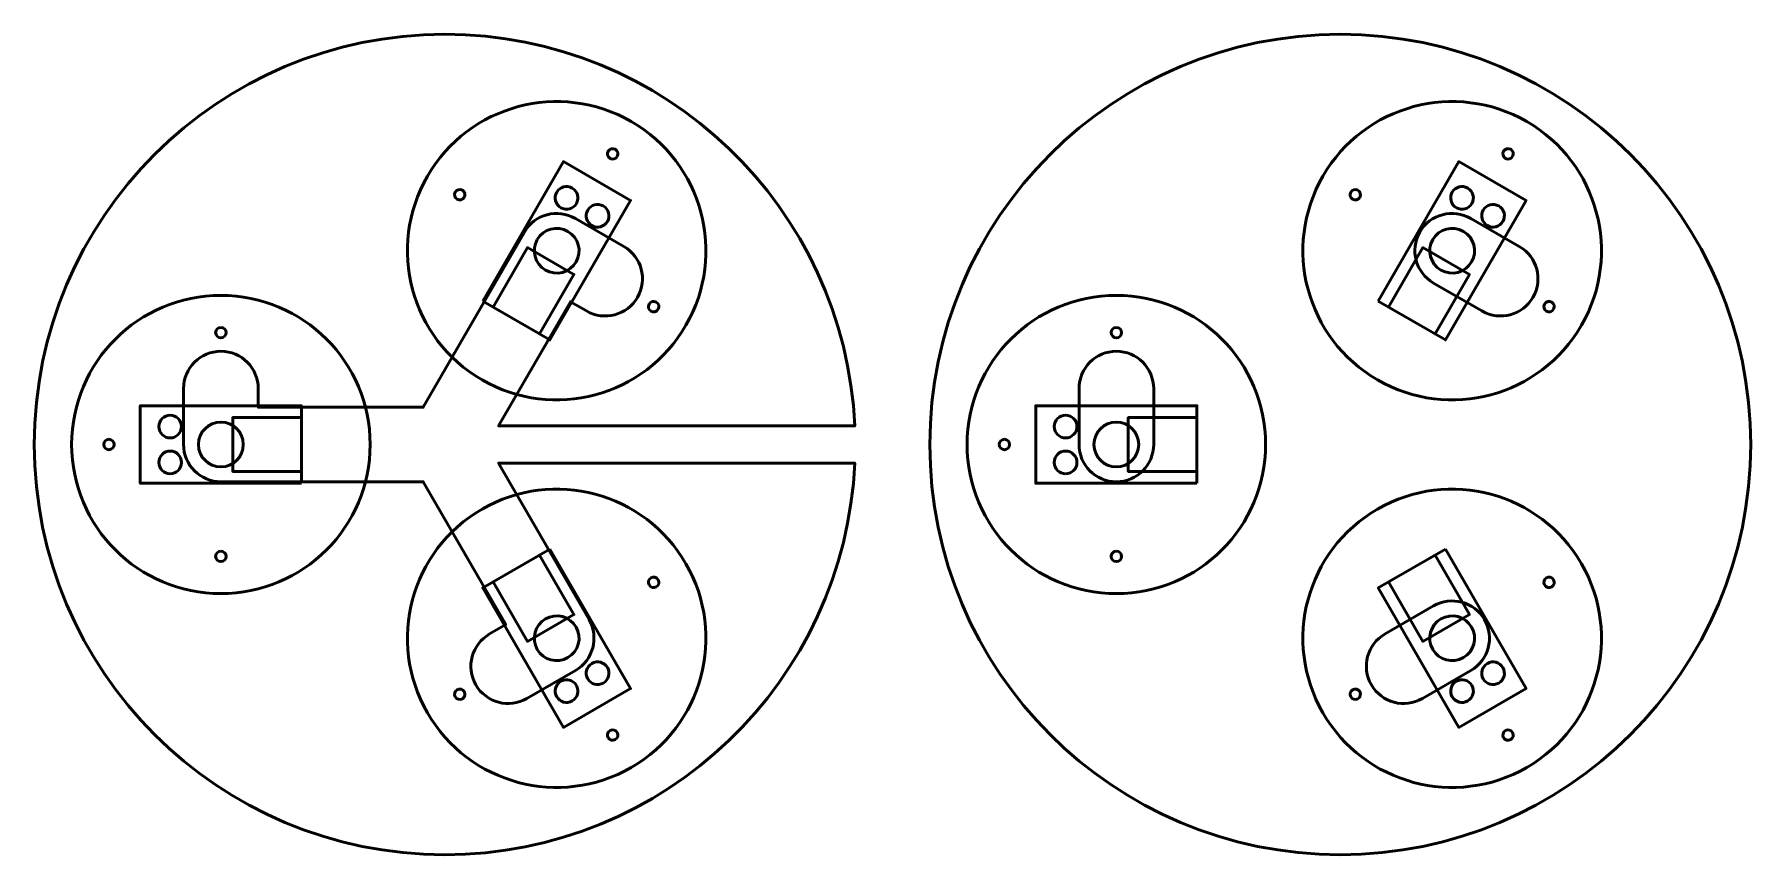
# Model space of a CAD drawing. Header units: centimetres. Extents: x -28.8 to 28.8, y -13.8 to 13.7.
import ezdxf

# ---------------------------------------------------------------- set-up
doc = ezdxf.new("R2010")
doc.units = ezdxf.units.CM
doc.header["$MEASUREMENT"] = 0
doc.layers.add('Layer 1', color=7, linetype='Continuous')

msp = doc.modelspace()

# ---------------------------------------------------------------- linework, layer by layer
at = {"layer": 'Layer 1', "lineweight": 53}
for centre, major_axis in [((15.00017, -0.00017), (0, 13.75016)), ((-22.5, 3.75), (0, 0.175)), ((7.5, 3.75), (0, 0.175)), ((-26.25, 0), (0, 0.175)), ((3.75, 0), (0, 0.175)), ((-22.5, -3.75), (0, 0.175)), ((7.5, -3.75), (0, 0.175))]:
    msp.add_ellipse(centre, major_axis=major_axis, ratio=1, dxfattribs=at)
for points, knots in [([(-15, 13.74999), (-7.61545, 13.74999), (-1.59159, 7.92889), (-1.26476, 0.625), (-1.26476, 0.625), (-1.26476, 0.625), (-13.19578, 0.625), (-13.19578, 0.625), (-13.19578, 0.625), (-13.19578, 0.625), (-10.79247, 4.78766), (-10.79247, 4.78766), (-10.79247, 4.78766), (-10.79247, 4.78766), (-10.2512, 4.47516), (-10.2512, 4.47516), (-10.2512, 4.47516), (-9.65332, 4.12997), (-8.88886, 4.33481), (-8.54367, 4.93269), (-8.54367, 4.93269), (-8.19849, 5.53057), (-8.40332, 6.29504), (-9.0012, 6.64022), (-9.0012, 6.64022), (-9.0012, 6.64022), (-10.625, 7.57772), (-10.625, 7.57772), (-10.625, 7.57772), (-11.22288, 7.92291), (-11.98735, 7.71807), (-12.33253, 7.12019), (-12.33253, 7.12019), (-12.33253, 7.12019), (-15.72169, 1.25), (-15.72169, 1.25), (-15.72169, 1.25), (-15.72169, 1.25), (-21.25, 1.25), (-21.25, 1.25), (-21.25, 1.25), (-21.25, 1.25), (-21.25, 1.875), (-21.25, 1.875), (-21.25, 1.875), (-21.25, 2.56537), (-21.80963, 3.125), (-22.5, 3.125), (-22.5, 3.125), (-23.19037, 3.125), (-23.75, 2.56537), (-23.75, 1.875), (-23.75, 1.875), (-23.75, 1.875), (-23.75, 0), (-23.75, 0), (-23.75, 0), (-23.75, -0.69037), (-23.19037, -1.25), (-22.5, -1.25), (-22.5, -1.25), (-22.5, -1.25), (-15.72169, -1.25), (-15.72169, -1.25), (-15.72169, -1.25), (-15.72169, -1.25), (-12.95753, -6.03766), (-12.95753, -6.03766), (-12.95753, -6.03766), (-12.95753, -6.03766), (-13.4988, -6.35016), (-13.4988, -6.35016), (-13.4988, -6.35016), (-14.09668, -6.69534), (-14.30151, -7.45981), (-13.95633, -8.05769), (-13.95633, -8.05769), (-13.61114, -8.65557), (-12.84668, -8.86041), (-12.2488, -8.51522), (-12.2488, -8.51522), (-12.2488, -8.51522), (-10.625, -7.57772), (-10.625, -7.57772), (-10.625, -7.57772), (-10.02712, -7.23254), (-9.82228, -6.46807), (-10.16747, -5.87019), (-10.16747, -5.87019), (-10.16747, -5.87019), (-13.19578, -0.625), (-13.19578, -0.625), (-13.19578, -0.625), (-13.19578, -0.625), (-1.26476, -0.625), (-1.26476, -0.625), (-1.26476, -0.625), (-1.59159, -7.92889), (-7.61545, -13.75), (-15, -13.75), (-15, -13.75), (-22.59408, -13.75), (-28.75, -7.59408), (-28.75, 0), (-28.75, 0), (-28.75, 7.59408), (-22.59408, 13.74999), (-15, 13.74999)], [0, 0, 0, 0, 0.03571429, 0.03571429, 0.03571429, 0.03571429, 0.07142857, 0.07142857, 0.07142857, 0.07142857, 0.10714286, 0.10714286, 0.10714286, 0.10714286, 0.14285714, 0.14285714, 0.14285714, 0.14285714, 0.17857143, 0.17857143, 0.17857143, 0.17857143, 0.21428571, 0.21428571, 0.21428571, 0.21428571, 0.25, 0.25, 0.25, 0.25, 0.28571429, 0.28571429, 0.28571429, 0.28571429, 0.32142857, 0.32142857, 0.32142857, 0.32142857, 0.35714286, 0.35714286, 0.35714286, 0.35714286, 0.39285714, 0.39285714, 0.39285714, 0.39285714, 0.42857143, 0.42857143, 0.42857143, 0.42857143, 0.46428571, 0.46428571, 0.46428571, 0.46428571, 0.5, 0.5, 0.5, 0.5, 0.53571429, 0.53571429, 0.53571429, 0.53571429, 0.57142857, 0.57142857, 0.57142857, 0.57142857, 0.60714286, 0.60714286, 0.60714286, 0.60714286, 0.64285714, 0.64285714, 0.64285714, 0.64285714, 0.67857143, 0.67857143, 0.67857143, 0.67857143, 0.71428571, 0.71428571, 0.71428571, 0.71428571, 0.75, 0.75, 0.75, 0.75, 0.78571429, 0.78571429, 0.78571429, 0.78571429, 0.82142857, 0.82142857, 0.82142857, 0.82142857, 0.85714286, 0.85714286, 0.85714286, 0.85714286, 0.89285714, 0.89285714, 0.89285714, 0.89285714, 0.92857143, 0.92857143, 0.92857143, 0.92857143, 1, 1, 1, 1]), ([(-9.22345, 9.65529), (-9.27177, 9.57158), (-9.3788, 9.54291), (-9.4625, 9.59123), (-9.4625, 9.59123), (-9.5462, 9.63956), (-9.57488, 9.74658), (-9.52655, 9.83029), (-9.52655, 9.83029), (-9.47823, 9.91399), (-9.3712, 9.94267), (-9.2875, 9.89434), (-9.2875, 9.89434), (-9.2038, 9.84601), (-9.17512, 9.73899), (-9.22345, 9.65529)], [0, 0, 0, 0, 0.2, 0.2, 0.2, 0.2, 0.4, 0.4, 0.4, 0.4, 0.6, 0.6, 0.6, 0.6, 1, 1, 1, 1]), ([(20.77655, 9.65529), (20.72823, 9.57158), (20.6212, 9.54291), (20.5375, 9.59123), (20.5375, 9.59123), (20.4538, 9.63956), (20.42512, 9.74658), (20.47345, 9.83029), (20.47345, 9.83029), (20.52177, 9.91399), (20.6288, 9.94267), (20.7125, 9.89434), (20.7125, 9.89434), (20.7962, 9.84601), (20.82488, 9.73899), (20.77655, 9.65529)], [0, 0, 0, 0, 0.2, 0.2, 0.2, 0.2, 0.4, 0.4, 0.4, 0.4, 0.6, 0.6, 0.6, 0.6, 1, 1, 1, 1]), ([(-11.2487, 8.45743), (-11.14377, 8.63918), (-10.91136, 8.70146), (-10.72962, 8.59652), (-10.72962, 8.59652), (-10.54787, 8.49159), (-10.48559, 8.25918), (-10.59053, 8.07743), (-10.59053, 8.07743), (-10.69546, 7.89568), (-10.92787, 7.83341), (-11.10962, 7.93834), (-11.10962, 7.93834), (-11.29136, 8.04328), (-11.35364, 8.27568), (-11.2487, 8.45743)], [0, 0, 0, 0, 0.2, 0.2, 0.2, 0.2, 0.4, 0.4, 0.4, 0.4, 0.6, 0.6, 0.6, 0.6, 1, 1, 1, 1]), ([(18.7513, 8.45743), (18.85623, 8.63918), (19.08864, 8.70146), (19.27038, 8.59652), (19.27038, 8.59652), (19.45213, 8.49159), (19.51441, 8.25918), (19.40947, 8.07743), (19.40947, 8.07743), (19.30454, 7.89568), (19.07213, 7.83341), (18.89038, 7.93834), (18.89038, 7.93834), (18.70864, 8.04328), (18.64636, 8.27568), (18.7513, 8.45743)], [0, 0, 0, 0, 0.2, 0.2, 0.2, 0.2, 0.4, 0.4, 0.4, 0.4, 0.6, 0.6, 0.6, 0.6, 1, 1, 1, 1]), ([(-14.34604, 8.28269), (-14.39437, 8.19899), (-14.50139, 8.17031), (-14.5851, 8.21864), (-14.5851, 8.21864), (-14.6688, 8.26696), (-14.69748, 8.37399), (-14.64915, 8.45769), (-14.64915, 8.45769), (-14.60082, 8.54139), (-14.4938, 8.57007), (-14.4101, 8.52174), (-14.4101, 8.52174), (-14.32639, 8.47342), (-14.29771, 8.36639), (-14.34604, 8.28269)], [0, 0, 0, 0, 0.2, 0.2, 0.2, 0.2, 0.4, 0.4, 0.4, 0.4, 0.6, 0.6, 0.6, 0.6, 1, 1, 1, 1]), ([(-10.20947, 7.85743), (-10.10454, 8.03918), (-9.87213, 8.10146), (-9.69038, 7.99652), (-9.69038, 7.99652), (-9.50864, 7.89159), (-9.44636, 7.65918), (-9.5513, 7.47743), (-9.5513, 7.47743), (-9.65623, 7.29568), (-9.88864, 7.23341), (-10.07038, 7.33834), (-10.07038, 7.33834), (-10.25213, 7.44328), (-10.31441, 7.67568), (-10.20947, 7.85743)], [0, 0, 0, 0, 0.2, 0.2, 0.2, 0.2, 0.4, 0.4, 0.4, 0.4, 0.6, 0.6, 0.6, 0.6, 1, 1, 1, 1]), ([(15.65396, 8.28269), (15.60563, 8.19899), (15.49861, 8.17031), (15.4149, 8.21864), (15.4149, 8.21864), (15.3312, 8.26696), (15.30252, 8.37399), (15.35085, 8.45769), (15.35085, 8.45769), (15.39918, 8.54139), (15.5062, 8.57007), (15.5899, 8.52174), (15.5899, 8.52174), (15.67361, 8.47342), (15.70229, 8.36639), (15.65396, 8.28269)], [0, 0, 0, 0, 0.2, 0.2, 0.2, 0.2, 0.4, 0.4, 0.4, 0.4, 0.6, 0.6, 0.6, 0.6, 1, 1, 1, 1]), ([(19.79053, 7.85743), (19.89546, 8.03918), (20.12787, 8.10146), (20.30962, 7.99652), (20.30962, 7.99652), (20.49136, 7.89159), (20.55364, 7.65918), (20.4487, 7.47743), (20.4487, 7.47743), (20.34377, 7.29568), (20.11136, 7.23341), (19.92962, 7.33834), (19.92962, 7.33834), (19.74787, 7.44328), (19.68559, 7.67568), (19.79053, 7.85743)], [0, 0, 0, 0, 0.2, 0.2, 0.2, 0.2, 0.4, 0.4, 0.4, 0.4, 0.6, 0.6, 0.6, 0.6, 1, 1, 1, 1]), ([(19.7488, 4.47516), (19.7488, 4.47516), (18.125, 5.41266), (18.125, 5.41266), (18.125, 5.41266), (17.52712, 5.75784), (17.32228, 6.52231), (17.66747, 7.12019), (17.66747, 7.12019), (18.01265, 7.71807), (18.77712, 7.92291), (19.375, 7.57772), (19.375, 7.57772), (19.375, 7.57772), (20.9988, 6.64022), (20.9988, 6.64022), (20.9988, 6.64022), (21.59668, 6.29504), (21.80151, 5.53057), (21.45633, 4.93269), (21.45633, 4.93269), (21.11114, 4.33481), (20.34668, 4.12997), (19.7488, 4.47516)], [0, 0, 0, 0, 0.14285714, 0.14285714, 0.14285714, 0.14285714, 0.28571429, 0.28571429, 0.28571429, 0.28571429, 0.42857143, 0.42857143, 0.42857143, 0.42857143, 0.57142857, 0.57142857, 0.57142857, 0.57142857, 0.71428571, 0.71428571, 0.71428571, 0.71428571, 1, 1, 1, 1]), ([(-7.85085, 4.53269), (-7.89918, 4.44899), (-8.0062, 4.42031), (-8.0899, 4.46864), (-8.0899, 4.46864), (-8.17361, 4.51696), (-8.20229, 4.62399), (-8.15396, 4.70769), (-8.15396, 4.70769), (-8.10563, 4.79139), (-7.99861, 4.82007), (-7.9149, 4.77174), (-7.9149, 4.77174), (-7.8312, 4.72342), (-7.80252, 4.61639), (-7.85085, 4.53269)], [0, 0, 0, 0, 0.2, 0.2, 0.2, 0.2, 0.4, 0.4, 0.4, 0.4, 0.6, 0.6, 0.6, 0.6, 1, 1, 1, 1]), ([(22.14915, 4.53269), (22.10082, 4.44899), (21.9938, 4.42031), (21.9101, 4.46864), (21.9101, 4.46864), (21.82639, 4.51696), (21.79771, 4.62399), (21.84604, 4.70769), (21.84604, 4.70769), (21.89437, 4.79139), (22.00139, 4.82007), (22.0851, 4.77174), (22.0851, 4.77174), (22.1688, 4.72342), (22.19748, 4.61639), (22.14915, 4.53269)], [0, 0, 0, 0, 0.2, 0.2, 0.2, 0.2, 0.4, 0.4, 0.4, 0.4, 0.6, 0.6, 0.6, 0.6, 1, 1, 1, 1]), ([(8.75, 1.875), (8.75, 1.875), (8.75, 0), (8.75, 0), (8.75, 0), (8.75, -0.69037), (8.19037, -1.25), (7.5, -1.25), (7.5, -1.25), (6.80963, -1.25), (6.25, -0.69037), (6.25, 0), (6.25, 0), (6.25, 0), (6.25, 1.875), (6.25, 1.875), (6.25, 1.875), (6.25, 2.56537), (6.80963, 3.125), (7.5, 3.125), (7.5, 3.125), (8.19037, 3.125), (8.75, 2.56537), (8.75, 1.875)], [0, 0, 0, 0, 0.14285714, 0.14285714, 0.14285714, 0.14285714, 0.28571429, 0.28571429, 0.28571429, 0.28571429, 0.42857143, 0.42857143, 0.42857143, 0.42857143, 0.57142857, 0.57142857, 0.57142857, 0.57142857, 0.71428571, 0.71428571, 0.71428571, 0.71428571, 1, 1, 1, 1]), ([(-24.2, 0.22), (-24.40987, 0.22), (-24.58, 0.39013), (-24.58, 0.6), (-24.58, 0.6), (-24.58, 0.80987), (-24.40987, 0.98), (-24.2, 0.98), (-24.2, 0.98), (-23.99013, 0.98), (-23.82, 0.80987), (-23.82, 0.6), (-23.82, 0.6), (-23.82, 0.39013), (-23.99013, 0.22), (-24.2, 0.22)], [0, 0, 0, 0, 0.2, 0.2, 0.2, 0.2, 0.4, 0.4, 0.4, 0.4, 0.6, 0.6, 0.6, 0.6, 1, 1, 1, 1]), ([(5.8, 0.22), (5.59013, 0.22), (5.42, 0.39013), (5.42, 0.6), (5.42, 0.6), (5.42, 0.80987), (5.59013, 0.98), (5.8, 0.98), (5.8, 0.98), (6.00987, 0.98), (6.18, 0.80987), (6.18, 0.6), (6.18, 0.6), (6.18, 0.39013), (6.00987, 0.22), (5.8, 0.22)], [0, 0, 0, 0, 0.2, 0.2, 0.2, 0.2, 0.4, 0.4, 0.4, 0.4, 0.6, 0.6, 0.6, 0.6, 1, 1, 1, 1]), ([(-24.2, -0.98), (-24.40987, -0.98), (-24.58, -0.80987), (-24.58, -0.6), (-24.58, -0.6), (-24.58, -0.39013), (-24.40987, -0.22), (-24.2, -0.22), (-24.2, -0.22), (-23.99013, -0.22), (-23.82, -0.39013), (-23.82, -0.6), (-23.82, -0.6), (-23.82, -0.80987), (-23.99013, -0.98), (-24.2, -0.98)], [0, 0, 0, 0, 0.2, 0.2, 0.2, 0.2, 0.4, 0.4, 0.4, 0.4, 0.6, 0.6, 0.6, 0.6, 1, 1, 1, 1]), ([(5.8, -0.98), (5.59013, -0.98), (5.42, -0.80987), (5.42, -0.6), (5.42, -0.6), (5.42, -0.39013), (5.59013, -0.22), (5.8, -0.22), (5.8, -0.22), (6.00987, -0.22), (6.18, -0.39013), (6.18, -0.6), (6.18, -0.6), (6.18, -0.80987), (6.00987, -0.98), (5.8, -0.98)], [0, 0, 0, 0, 0.2, 0.2, 0.2, 0.2, 0.4, 0.4, 0.4, 0.4, 0.6, 0.6, 0.6, 0.6, 1, 1, 1, 1]), ([(-8.15396, -4.70769), (-8.20229, -4.62399), (-8.17361, -4.51696), (-8.0899, -4.46864), (-8.0899, -4.46864), (-8.0062, -4.42031), (-7.89918, -4.44899), (-7.85085, -4.53269), (-7.85085, -4.53269), (-7.80252, -4.61639), (-7.8312, -4.72342), (-7.9149, -4.77174), (-7.9149, -4.77174), (-7.99861, -4.82007), (-8.10563, -4.79139), (-8.15396, -4.70769)], [0, 0, 0, 0, 0.2, 0.2, 0.2, 0.2, 0.4, 0.4, 0.4, 0.4, 0.6, 0.6, 0.6, 0.6, 1, 1, 1, 1]), ([(21.84604, -4.70769), (21.79771, -4.62399), (21.82639, -4.51696), (21.9101, -4.46864), (21.9101, -4.46864), (21.9938, -4.42031), (22.10082, -4.44899), (22.14915, -4.53269), (22.14915, -4.53269), (22.19748, -4.61639), (22.1688, -4.72342), (22.0851, -4.77174), (22.0851, -4.77174), (22.00139, -4.82007), (21.89437, -4.79139), (21.84604, -4.70769)], [0, 0, 0, 0, 0.2, 0.2, 0.2, 0.2, 0.4, 0.4, 0.4, 0.4, 0.6, 0.6, 0.6, 0.6, 1, 1, 1, 1]), ([(16.5012, -6.35016), (16.5012, -6.35016), (18.125, -5.41266), (18.125, -5.41266), (18.125, -5.41266), (18.72288, -5.06747), (19.48735, -5.27231), (19.83253, -5.87019), (19.83253, -5.87019), (20.17772, -6.46807), (19.97288, -7.23254), (19.375, -7.57772), (19.375, -7.57772), (19.375, -7.57772), (17.7512, -8.51522), (17.7512, -8.51522), (17.7512, -8.51522), (17.15332, -8.86041), (16.38886, -8.65557), (16.04367, -8.05769), (16.04367, -8.05769), (15.69849, -7.45981), (15.90332, -6.69534), (16.5012, -6.35016)], [0, 0, 0, 0, 0.14285714, 0.14285714, 0.14285714, 0.14285714, 0.28571429, 0.28571429, 0.28571429, 0.28571429, 0.42857143, 0.42857143, 0.42857143, 0.42857143, 0.57142857, 0.57142857, 0.57142857, 0.57142857, 0.71428571, 0.71428571, 0.71428571, 0.71428571, 1, 1, 1, 1]), ([(-9.5513, -7.47743), (-9.44636, -7.65918), (-9.50864, -7.89159), (-9.69038, -7.99652), (-9.69038, -7.99652), (-9.87213, -8.10146), (-10.10454, -8.03918), (-10.20947, -7.85743), (-10.20947, -7.85743), (-10.31441, -7.67568), (-10.25213, -7.44328), (-10.07038, -7.33834), (-10.07038, -7.33834), (-9.88864, -7.23341), (-9.65623, -7.29568), (-9.5513, -7.47743)], [0, 0, 0, 0, 0.2, 0.2, 0.2, 0.2, 0.4, 0.4, 0.4, 0.4, 0.6, 0.6, 0.6, 0.6, 1, 1, 1, 1]), ([(20.4487, -7.47743), (20.55364, -7.65918), (20.49136, -7.89159), (20.30962, -7.99652), (20.30962, -7.99652), (20.12787, -8.10146), (19.89546, -8.03918), (19.79053, -7.85743), (19.79053, -7.85743), (19.68559, -7.67568), (19.74787, -7.44328), (19.92962, -7.33834), (19.92962, -7.33834), (20.11136, -7.23341), (20.34377, -7.29568), (20.4487, -7.47743)], [0, 0, 0, 0, 0.2, 0.2, 0.2, 0.2, 0.4, 0.4, 0.4, 0.4, 0.6, 0.6, 0.6, 0.6, 1, 1, 1, 1]), ([(-10.59053, -8.07743), (-10.48559, -8.25918), (-10.54787, -8.49159), (-10.72962, -8.59652), (-10.72962, -8.59652), (-10.91136, -8.70146), (-11.14377, -8.63918), (-11.2487, -8.45743), (-11.2487, -8.45743), (-11.35364, -8.27568), (-11.29136, -8.04328), (-11.10962, -7.93834), (-11.10962, -7.93834), (-10.92787, -7.83341), (-10.69546, -7.89568), (-10.59053, -8.07743)], [0, 0, 0, 0, 0.2, 0.2, 0.2, 0.2, 0.4, 0.4, 0.4, 0.4, 0.6, 0.6, 0.6, 0.6, 1, 1, 1, 1]), ([(19.40947, -8.07743), (19.51441, -8.25918), (19.45213, -8.49159), (19.27038, -8.59652), (19.27038, -8.59652), (19.08864, -8.70146), (18.85623, -8.63918), (18.7513, -8.45743), (18.7513, -8.45743), (18.64636, -8.27568), (18.70864, -8.04328), (18.89038, -7.93834), (18.89038, -7.93834), (19.07213, -7.83341), (19.30454, -7.89568), (19.40947, -8.07743)], [0, 0, 0, 0, 0.2, 0.2, 0.2, 0.2, 0.4, 0.4, 0.4, 0.4, 0.6, 0.6, 0.6, 0.6, 1, 1, 1, 1]), ([(-14.64915, -8.45769), (-14.69748, -8.37399), (-14.6688, -8.26696), (-14.5851, -8.21864), (-14.5851, -8.21864), (-14.50139, -8.17031), (-14.39437, -8.19899), (-14.34604, -8.28269), (-14.34604, -8.28269), (-14.29771, -8.36639), (-14.32639, -8.47342), (-14.4101, -8.52174), (-14.4101, -8.52174), (-14.4938, -8.57007), (-14.60082, -8.54139), (-14.64915, -8.45769)], [0, 0, 0, 0, 0.2, 0.2, 0.2, 0.2, 0.4, 0.4, 0.4, 0.4, 0.6, 0.6, 0.6, 0.6, 1, 1, 1, 1]), ([(15.35085, -8.45769), (15.30252, -8.37399), (15.3312, -8.26696), (15.4149, -8.21864), (15.4149, -8.21864), (15.49861, -8.17031), (15.60563, -8.19899), (15.65396, -8.28269), (15.65396, -8.28269), (15.70229, -8.36639), (15.67361, -8.47342), (15.5899, -8.52174), (15.5899, -8.52174), (15.5062, -8.57007), (15.39918, -8.54139), (15.35085, -8.45769)], [0, 0, 0, 0, 0.2, 0.2, 0.2, 0.2, 0.4, 0.4, 0.4, 0.4, 0.6, 0.6, 0.6, 0.6, 1, 1, 1, 1]), ([(-9.52655, -9.83029), (-9.57488, -9.74658), (-9.5462, -9.63956), (-9.4625, -9.59123), (-9.4625, -9.59123), (-9.3788, -9.54291), (-9.27177, -9.57158), (-9.22345, -9.65529), (-9.22345, -9.65529), (-9.17512, -9.73899), (-9.2038, -9.84601), (-9.2875, -9.89434), (-9.2875, -9.89434), (-9.3712, -9.94267), (-9.47823, -9.91399), (-9.52655, -9.83029)], [0, 0, 0, 0, 0.2, 0.2, 0.2, 0.2, 0.4, 0.4, 0.4, 0.4, 0.6, 0.6, 0.6, 0.6, 1, 1, 1, 1]), ([(20.47345, -9.83029), (20.42512, -9.74658), (20.4538, -9.63956), (20.5375, -9.59123), (20.5375, -9.59123), (20.6212, -9.54291), (20.72823, -9.57158), (20.77655, -9.65529), (20.77655, -9.65529), (20.82488, -9.73899), (20.7962, -9.84601), (20.7125, -9.89434), (20.7125, -9.89434), (20.6288, -9.94267), (20.52177, -9.91399), (20.47345, -9.83029)], [0, 0, 0, 0, 0.2, 0.2, 0.2, 0.2, 0.4, 0.4, 0.4, 0.4, 0.6, 0.6, 0.6, 0.6, 1, 1, 1, 1])]:
    msp.add_open_spline(points, degree=3, knots=knots, dxfattribs=at)
at = {"layer": 'Layer 1', "color": 4, "lineweight": 53}
for points in [[(-6.91987, 3.99519), (-8.30059, 1.60373), (-11.35853, 0.78435), (-13.75, 2.16506), (-13.75, 2.16506), (-16.14147, 3.54578), (-16.96084, 6.60373), (-15.58013, 8.99519), (-15.58013, 8.99519), (-14.19941, 11.38666), (-11.14147, 12.20603), (-8.75, 10.82532), (-8.75, 10.82532), (-6.35853, 9.4446), (-5.53916, 6.38666), (-6.91987, 3.99519)], [(23.08013, 3.99519), (21.69941, 1.60373), (18.64147, 0.78435), (16.25, 2.16506), (16.25, 2.16506), (13.85853, 3.54578), (13.03916, 6.60373), (14.41987, 8.99519), (14.41987, 8.99519), (15.80059, 11.38666), (18.85853, 12.20603), (21.25, 10.82532), (21.25, 10.82532), (23.64147, 9.4446), (24.46084, 6.38666), (23.08013, 3.99519)], [(-13.72583, 4.80692), (-13.72583, 4.80692), (-11.02583, 9.48346), (-11.02583, 9.48346), (-11.02583, 9.48346), (-11.02583, 9.48346), (-8.77416, 8.18346), (-8.77416, 8.18346), (-8.77416, 8.18346), (-8.77416, 8.18346), (-11.47416, 3.50692), (-11.47416, 3.50692), (-11.47416, 3.50692), (-11.47416, 3.50692), (-13.72583, 4.80692), (-13.72583, 4.80692)], [(16.27417, 4.80692), (16.27417, 4.80692), (18.97417, 9.48346), (18.97417, 9.48346), (18.97417, 9.48346), (18.97417, 9.48346), (21.22584, 8.18346), (21.22584, 8.18346), (21.22584, 8.18346), (21.22584, 8.18346), (18.52584, 3.50692), (18.52584, 3.50692), (18.52584, 3.50692), (18.52584, 3.50692), (16.27417, 4.80692), (16.27417, 4.80692)], [(-11.2487, 8.45743), (-11.14377, 8.63918), (-10.91136, 8.70146), (-10.72962, 8.59652), (-10.72962, 8.59652), (-10.54787, 8.49159), (-10.48559, 8.25918), (-10.59053, 8.07743), (-10.59053, 8.07743), (-10.69546, 7.89568), (-10.92787, 7.83341), (-11.10962, 7.93834), (-11.10962, 7.93834), (-11.29136, 8.04328), (-11.35364, 8.27568), (-11.2487, 8.45743)], [(18.7513, 8.45743), (18.85623, 8.63918), (19.08864, 8.70146), (19.27038, 8.59652), (19.27038, 8.59652), (19.45213, 8.49159), (19.51441, 8.25918), (19.40947, 8.07743), (19.40947, 8.07743), (19.30454, 7.89568), (19.07213, 7.83341), (18.89038, 7.93834), (18.89038, 7.93834), (18.70864, 8.04328), (18.64636, 8.27568), (18.7513, 8.45743)], [(-10.20947, 7.85743), (-10.10454, 8.03918), (-9.87213, 8.10146), (-9.69038, 7.99652), (-9.69038, 7.99652), (-9.50864, 7.89159), (-9.44636, 7.65918), (-9.5513, 7.47743), (-9.5513, 7.47743), (-9.65623, 7.29568), (-9.88864, 7.23341), (-10.07038, 7.33834), (-10.07038, 7.33834), (-10.25213, 7.44328), (-10.31441, 7.67568), (-10.20947, 7.85743)], [(19.79053, 7.85743), (19.89546, 8.03918), (20.12787, 8.10146), (20.30962, 7.99652), (20.30962, 7.99652), (20.49136, 7.89159), (20.55364, 7.65918), (20.4487, 7.47743), (20.4487, 7.47743), (20.34377, 7.29568), (20.11136, 7.23341), (19.92962, 7.33834), (19.92962, 7.33834), (19.74787, 7.44328), (19.68559, 7.67568), (19.79053, 7.85743)], [(-11.89952, 6.87019), (-11.69241, 7.22892), (-11.23373, 7.35182), (-10.875, 7.14471), (-10.875, 7.14471), (-10.51627, 6.9376), (-10.39337, 6.47892), (-10.60048, 6.12019), (-10.60048, 6.12019), (-10.80759, 5.76146), (-11.26627, 5.63856), (-11.625, 5.84567), (-11.625, 5.84567), (-11.98373, 6.05278), (-12.10663, 6.51146), (-11.89952, 6.87019)], [(18.10048, 6.87019), (18.30759, 7.22892), (18.76627, 7.35182), (19.125, 7.14471), (19.125, 7.14471), (19.48373, 6.9376), (19.60663, 6.47892), (19.39952, 6.12019), (19.39952, 6.12019), (19.19241, 5.76146), (18.73373, 5.63856), (18.375, 5.84567), (18.375, 5.84567), (18.01627, 6.05278), (17.89337, 6.51146), (18.10048, 6.87019)], [(-13.37942, 4.60692), (-13.37942, 4.60692), (-12.22942, 6.59878), (-12.22942, 6.59878), (-12.22942, 6.59878), (-12.22942, 6.59878), (-10.67057, 5.69878), (-10.67057, 5.69878), (-10.67057, 5.69878), (-10.67057, 5.69878), (-11.82057, 3.70692), (-11.82057, 3.70692), (-11.82057, 3.70692), (-11.82057, 3.70692), (-13.37942, 4.60692), (-13.37942, 4.60692)], [(16.62058, 4.60692), (16.62058, 4.60692), (17.77058, 6.59878), (17.77058, 6.59878), (17.77058, 6.59878), (17.77058, 6.59878), (19.32943, 5.69878), (19.32943, 5.69878), (19.32943, 5.69878), (19.32943, 5.69878), (18.17943, 3.70692), (18.17943, 3.70692), (18.17943, 3.70692), (18.17943, 3.70692), (16.62058, 4.60692), (16.62058, 4.60692)], [(-22.5, 5), (-19.73857, 5), (-17.5, 2.76143), (-17.5, 0), (-17.5, 0), (-17.5, -2.76143), (-19.73857, -5), (-22.5, -5), (-22.5, -5), (-25.26143, -5), (-27.5, -2.76143), (-27.5, 0), (-27.5, 0), (-27.5, 2.76143), (-25.26143, 5), (-22.5, 5)], [(7.5, 5), (10.26143, 5), (12.5, 2.76143), (12.5, 0), (12.5, 0), (12.5, -2.76143), (10.26143, -5), (7.5, -5), (7.5, -5), (4.73857, -5), (2.5, -2.76143), (2.5, 0), (2.5, 0), (2.5, 2.76143), (4.73857, 5), (7.5, 5)], [(-19.8, -1.3), (-19.8, -1.3), (-25.2, -1.3), (-25.2, -1.3), (-25.2, -1.3), (-25.2, -1.3), (-25.2, 1.3), (-25.2, 1.3), (-25.2, 1.3), (-25.2, 1.3), (-19.8, 1.3), (-19.8, 1.3), (-19.8, 1.3), (-19.8, 1.3), (-19.8, -1.3), (-19.8, -1.3)], [(10.2, -1.3), (10.2, -1.3), (4.8, -1.3), (4.8, -1.3), (4.8, -1.3), (4.8, -1.3), (4.8, 1.3), (4.8, 1.3), (4.8, 1.3), (4.8, 1.3), (10.2, 1.3), (10.2, 1.3), (10.2, 1.3), (10.2, 1.3), (10.2, -1.3), (10.2, -1.3)], [(-24.2, 0.22), (-24.40987, 0.22), (-24.58, 0.39013), (-24.58, 0.6), (-24.58, 0.6), (-24.58, 0.80987), (-24.40987, 0.98), (-24.2, 0.98), (-24.2, 0.98), (-23.99013, 0.98), (-23.82, 0.80987), (-23.82, 0.6), (-23.82, 0.6), (-23.82, 0.39013), (-23.99013, 0.22), (-24.2, 0.22)], [(-22.5, -0.75), (-22.91422, -0.75), (-23.25, -0.41422), (-23.25, 0), (-23.25, 0), (-23.25, 0.41422), (-22.91422, 0.75), (-22.5, 0.75), (-22.5, 0.75), (-22.08578, 0.75), (-21.75, 0.41422), (-21.75, 0), (-21.75, 0), (-21.75, -0.41422), (-22.08578, -0.75), (-22.5, -0.75)], [(-19.8, -0.9), (-19.8, -0.9), (-22.1, -0.9), (-22.1, -0.9), (-22.1, -0.9), (-22.1, -0.9), (-22.1, 0.9), (-22.1, 0.9), (-22.1, 0.9), (-22.1, 0.9), (-19.8, 0.9), (-19.8, 0.9), (-19.8, 0.9), (-19.8, 0.9), (-19.8, -0.9), (-19.8, -0.9)], [(5.8, 0.22), (5.59013, 0.22), (5.42, 0.39013), (5.42, 0.6), (5.42, 0.6), (5.42, 0.80987), (5.59013, 0.98), (5.8, 0.98), (5.8, 0.98), (6.00987, 0.98), (6.18, 0.80987), (6.18, 0.6), (6.18, 0.6), (6.18, 0.39013), (6.00987, 0.22), (5.8, 0.22)], [(7.5, -0.75), (7.08578, -0.75), (6.75, -0.41422), (6.75, 0), (6.75, 0), (6.75, 0.41422), (7.08578, 0.75), (7.5, 0.75), (7.5, 0.75), (7.91422, 0.75), (8.25, 0.41422), (8.25, 0), (8.25, 0), (8.25, -0.41422), (7.91422, -0.75), (7.5, -0.75)], [(10.2, -0.9), (10.2, -0.9), (7.9, -0.9), (7.9, -0.9), (7.9, -0.9), (7.9, -0.9), (7.9, 0.9), (7.9, 0.9), (7.9, 0.9), (7.9, 0.9), (10.2, 0.9), (10.2, 0.9), (10.2, 0.9), (10.2, 0.9), (10.2, -0.9), (10.2, -0.9)], [(-24.2, -0.98), (-24.40987, -0.98), (-24.58, -0.80987), (-24.58, -0.6), (-24.58, -0.6), (-24.58, -0.39013), (-24.40987, -0.22), (-24.2, -0.22), (-24.2, -0.22), (-23.99013, -0.22), (-23.82, -0.39013), (-23.82, -0.6), (-23.82, -0.6), (-23.82, -0.80987), (-23.99013, -0.98), (-24.2, -0.98)], [(5.8, -0.98), (5.59013, -0.98), (5.42, -0.80987), (5.42, -0.6), (5.42, -0.6), (5.42, -0.39013), (5.59013, -0.22), (5.8, -0.22), (5.8, -0.22), (6.00987, -0.22), (6.18, -0.39013), (6.18, -0.6), (6.18, -0.6), (6.18, -0.80987), (6.00987, -0.98), (5.8, -0.98)], [(-15.58013, -8.99519), (-16.96084, -6.60373), (-16.14147, -3.54578), (-13.75, -2.16506), (-13.75, -2.16506), (-11.35853, -0.78435), (-8.30059, -1.60373), (-6.91987, -3.99519), (-6.91987, -3.99519), (-5.53916, -6.38666), (-6.35853, -9.4446), (-8.75, -10.82532), (-8.75, -10.82532), (-11.14147, -12.20603), (-14.19941, -11.38666), (-15.58013, -8.99519)], [(14.41987, -8.99519), (13.03916, -6.60373), (13.85853, -3.54578), (16.25, -2.16506), (16.25, -2.16506), (18.64147, -0.78435), (21.69941, -1.60373), (23.08013, -3.99519), (23.08013, -3.99519), (24.46084, -6.38666), (23.64147, -9.4446), (21.25, -10.82532), (21.25, -10.82532), (18.85853, -12.20603), (15.80059, -11.38666), (14.41987, -8.99519)], [(-11.47417, -3.50693), (-11.47417, -3.50693), (-8.77417, -8.18346), (-8.77417, -8.18346), (-8.77417, -8.18346), (-8.77417, -8.18346), (-11.02583, -9.48346), (-11.02583, -9.48346), (-11.02583, -9.48346), (-11.02583, -9.48346), (-13.72583, -4.80693), (-13.72583, -4.80693), (-13.72583, -4.80693), (-13.72583, -4.80693), (-11.47417, -3.50693), (-11.47417, -3.50693)], [(-11.82058, -3.70692), (-11.82058, -3.70692), (-10.67058, -5.69878), (-10.67058, -5.69878), (-10.67058, -5.69878), (-10.67058, -5.69878), (-12.22942, -6.59878), (-12.22942, -6.59878), (-12.22942, -6.59878), (-12.22942, -6.59878), (-13.37942, -4.60692), (-13.37942, -4.60692), (-13.37942, -4.60692), (-13.37942, -4.60692), (-11.82058, -3.70692), (-11.82058, -3.70692)], [(18.52583, -3.50693), (18.52583, -3.50693), (21.22583, -8.18346), (21.22583, -8.18346), (21.22583, -8.18346), (21.22583, -8.18346), (18.97417, -9.48346), (18.97417, -9.48346), (18.97417, -9.48346), (18.97417, -9.48346), (16.27417, -4.80693), (16.27417, -4.80693), (16.27417, -4.80693), (16.27417, -4.80693), (18.52583, -3.50693), (18.52583, -3.50693)], [(18.17942, -3.70692), (18.17942, -3.70692), (19.32942, -5.69878), (19.32942, -5.69878), (19.32942, -5.69878), (19.32942, -5.69878), (17.77058, -6.59878), (17.77058, -6.59878), (17.77058, -6.59878), (17.77058, -6.59878), (16.62058, -4.60692), (16.62058, -4.60692), (16.62058, -4.60692), (16.62058, -4.60692), (18.17942, -3.70692), (18.17942, -3.70692)], [(-10.60048, -6.12019), (-10.39337, -6.47892), (-10.51627, -6.9376), (-10.875, -7.14471), (-10.875, -7.14471), (-11.23373, -7.35182), (-11.69241, -7.22892), (-11.89952, -6.87019), (-11.89952, -6.87019), (-12.10663, -6.51146), (-11.98373, -6.05278), (-11.625, -5.84567), (-11.625, -5.84567), (-11.26627, -5.63856), (-10.80759, -5.76146), (-10.60048, -6.12019)], [(19.39952, -6.12019), (19.60663, -6.47892), (19.48373, -6.9376), (19.125, -7.14471), (19.125, -7.14471), (18.76627, -7.35182), (18.30759, -7.22892), (18.10048, -6.87019), (18.10048, -6.87019), (17.89337, -6.51146), (18.01627, -6.05278), (18.375, -5.84567), (18.375, -5.84567), (18.73373, -5.63856), (19.19241, -5.76146), (19.39952, -6.12019)], [(-9.5513, -7.47743), (-9.44636, -7.65918), (-9.50864, -7.89159), (-9.69038, -7.99652), (-9.69038, -7.99652), (-9.87213, -8.10146), (-10.10454, -8.03918), (-10.20947, -7.85743), (-10.20947, -7.85743), (-10.31441, -7.67568), (-10.25213, -7.44328), (-10.07038, -7.33834), (-10.07038, -7.33834), (-9.88864, -7.23341), (-9.65623, -7.29568), (-9.5513, -7.47743)], [(20.4487, -7.47743), (20.55364, -7.65918), (20.49136, -7.89159), (20.30962, -7.99652), (20.30962, -7.99652), (20.12787, -8.10146), (19.89546, -8.03918), (19.79053, -7.85743), (19.79053, -7.85743), (19.68559, -7.67568), (19.74787, -7.44328), (19.92962, -7.33834), (19.92962, -7.33834), (20.11136, -7.23341), (20.34377, -7.29568), (20.4487, -7.47743)], [(-10.59053, -8.07743), (-10.48559, -8.25918), (-10.54787, -8.49159), (-10.72962, -8.59652), (-10.72962, -8.59652), (-10.91136, -8.70146), (-11.14377, -8.63918), (-11.2487, -8.45743), (-11.2487, -8.45743), (-11.35364, -8.27568), (-11.29136, -8.04328), (-11.10962, -7.93834), (-11.10962, -7.93834), (-10.92787, -7.83341), (-10.69546, -7.89568), (-10.59053, -8.07743)], [(19.40947, -8.07743), (19.51441, -8.25918), (19.45213, -8.49159), (19.27038, -8.59652), (19.27038, -8.59652), (19.08864, -8.70146), (18.85623, -8.63918), (18.7513, -8.45743), (18.7513, -8.45743), (18.64636, -8.27568), (18.70864, -8.04328), (18.89038, -7.93834), (18.89038, -7.93834), (19.07213, -7.83341), (19.30454, -7.89568), (19.40947, -8.07743)]]:
    msp.add_open_spline(points, degree=3, knots=[0, 0, 0, 0, 0.2, 0.2, 0.2, 0.2, 0.4, 0.4, 0.4, 0.4, 0.6, 0.6, 0.6, 0.6, 1, 1, 1, 1], dxfattribs=at)

doc.saveas('drawing.dxf')
